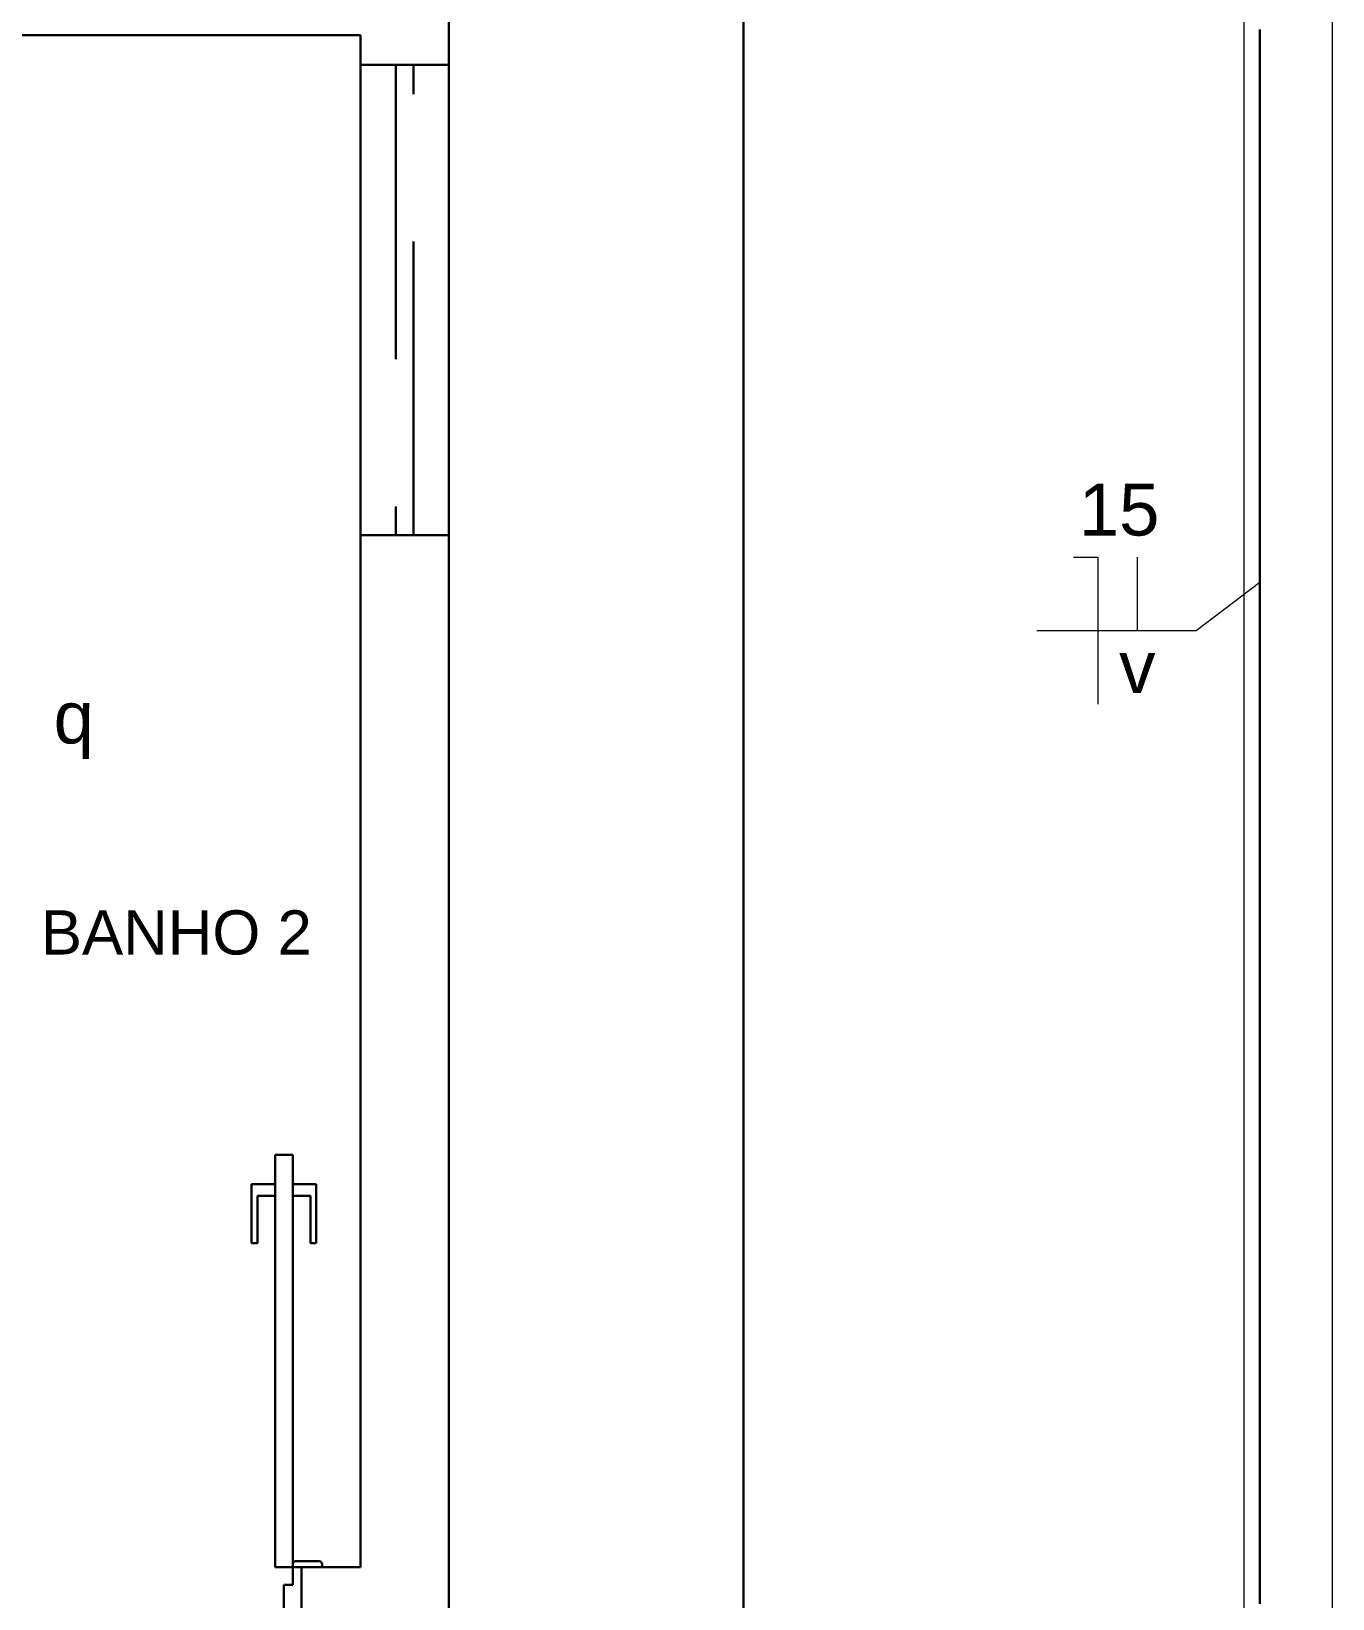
# Model space of a CAD drawing. Header units: millimetres. Extents: x 0 to 55.3, y 20.8 to 61.4.
# Drawn here: x 12.791 to 15, y 43.472 to 46.132 of the extents above; entities that cross this region are included whole.
import ezdxf

# ---------------------------------------------------------------- set-up
doc = ezdxf.new("R2010")
doc.units = ezdxf.units.MM
doc.linetypes.add('Dashed', pattern=[0.75, 0.5, -0.25])
for name, color, linetype, lineweight in [('ARQ_-_ALV_5', 1, 'Continuous', 30), ('ARQ_-_CALÇADA', 1, 'Continuous', 30), ('ARQ_-_JANELA_2', 2, 'Continuous', 30), ('ARQ_-_PORTA_2', 2, 'Continuous', 30), ('ARQ_-_TXT__15', 54, 'Continuous', 5), ('EL-Condutos', 4, 'Continuous', 30), ('EL-Fios', 2, 'Continuous', 20), ('EL-Textos_fios', 2, 'Continuous', 20), ('EL-Textos_pontos', 2, 'Continuous', 30), ('LOTE', 7, 'Continuous', 20)]:
    doc.layers.add(name, color=color, linetype=linetype, lineweight=lineweight)
doc.styles.add('Arial', font='Arial')
doc.styles.add('simplex', font='Arial')

msp = doc.modelspace()

# ---------------------------------------------------------------- linework, layer by layer
at = {"layer": 'ARQ_-_ALV_5'}
for p, q in [((13.500002, 46.075499), (13.500002, 48.925499)), ((13.350002, 46.125499), (11.950002, 46.125499)), ((13.350002, 46.075499), (13.350002, 46.125499)), ((13.350002, 46.075499), (13.350002, 45.275499)), ((13.500002, 45.275499), (13.500002, 46.075499)), ((13.350002, 43.525499), (13.350002, 45.276999)), ((13.500002, 42.650499), (13.500002, 45.276999)), ((13.250002, 43.525499), (13.350002, 43.525499)), ((13.250002, 43.525499), (13.250002, 43.375499))]:
    msp.add_line(p, q, dxfattribs=at)
at = {"layer": 'ARQ_-_CALÇADA', "flags": 128}
msp.add_lwpolyline([(0.150002, 35.725499), (1.000002, 35.725499), (1.000002, 48.425499), (11.300002, 48.425499), (11.300002, 49.425499), (14.000002, 49.425499), (14.000002, 34.475499), (14.850002, 34.475499)], dxfattribs=at)
at = {"layer": 'ARQ_-_JANELA_2', "linetype": 'Dashed'}
for p, q in [((13.350002, 46.075499), (13.500002, 46.075499)), ((13.410002, 46.075499), (13.410002, 45.275499)), ((13.440002, 45.275499), (13.440002, 46.075499)), ((13.350002, 45.276999), (13.500002, 45.276999))]:
    msp.add_line(p, q, dxfattribs=at)
at = {"layer": 'ARQ_-_PORTA_2'}
for p, q in [((13.235002, 44.225499), (13.205002, 44.225499)), ((13.205002, 43.525499), (13.205002, 44.225499)), ((13.235002, 44.225499), (13.235002, 43.525499)), ((13.165002, 44.075499), (13.165002, 44.175499)), ((13.165002, 44.175499), (13.205002, 44.175499)), ((13.275002, 44.175499), (13.235002, 44.175499)), ((13.275002, 44.075499), (13.275002, 44.175499)), ((13.205002, 44.155499), (13.175002, 44.155499)), ((13.175002, 44.155499), (13.175002, 44.075499)), ((13.235002, 44.155499), (13.265002, 44.155499)), ((13.265002, 44.155499), (13.265002, 44.075499)), ((13.175002, 44.075499), (13.165002, 44.075499)), ((13.265002, 44.075499), (13.275002, 44.075499)), ((13.235002, 43.525499), (13.205002, 43.525499)), ((13.235002, 43.525499), (13.235002, 43.530499)), ((13.235002, 43.525499), (13.235002, 43.495499)), ((13.250002, 43.525499), (13.235002, 43.525499)), ((13.240002, 43.535499), (13.280002, 43.535499)), ((13.285002, 43.530499), (13.285002, 43.525499)), ((13.235002, 43.495499), (13.220002, 43.495499)), ((13.220002, 43.495499), (13.220002, 43.375499))]:
    msp.add_line(p, q, dxfattribs=at)
for centre, start, end in [((13.240002, 43.530499), 90, 180), ((13.280002, 43.530499), 0, 90)]:
    msp.add_arc(centre, 0.005, start, end, dxfattribs=at)
at = {"layer": 'EL-Condutos', "linetype": 'Continuous', "flags": 128}
msp.add_lwpolyline([(14.876302, 43.46307), (14.876302, 43.472879), (14.876302, 43.48267), (14.876302, 43.492448), (14.876302, 43.502212), (14.876302, 43.511966), (14.876302, 43.521711), (14.876302, 43.53145), (14.876302, 43.541183), (14.876302, 43.550913), (14.876302, 43.560641), (14.876302, 43.570371), (14.876302, 43.580102), (14.876302, 43.589839), (14.876302, 43.599581), (14.876302, 43.608734), (14.876302, 43.617894), (14.876302, 43.627061), (14.876302, 43.636233), (14.876302, 43.64541), (14.876302, 43.654592), (14.876302, 43.663779), (14.876302, 43.67297), (14.876302, 43.682164), (14.876302, 43.691362), (14.876302, 43.700562), (14.876302, 43.709764), (14.876302, 43.718968), (14.876302, 43.728173), (14.876302, 43.737379), (14.876302, 43.746585), (14.876302, 43.755791), (14.876302, 43.764997), (14.876302, 43.774201), (14.876302, 43.783404), (14.876302, 43.792059), (14.876302, 43.800714), (14.876302, 43.809366), (14.876302, 43.818017), (14.876302, 43.826667), (14.876302, 43.835316), (14.876302, 43.843963), (14.876302, 43.85261), (14.876302, 43.861255), (14.876302, 43.8699), (14.876302, 43.878544), (14.876302, 43.887188), (14.876302, 43.895831), (14.876302, 43.904474), (14.876302, 43.913117), (14.876302, 43.92176), (14.876302, 43.930403), (14.876302, 43.939046), (14.876302, 43.947689), (14.876302, 43.956333), (14.876302, 43.964487), (14.876302, 43.972641), (14.876302, 43.980797), (14.876302, 43.988952), (14.876302, 43.997108), (14.876302, 44.005264), (14.876302, 44.01342), (14.876302, 44.021576), (14.876302, 44.029733), (14.876302, 44.03789), (14.876302, 44.046047), (14.876302, 44.054204), (14.876302, 44.062361), (14.876302, 44.070519), (14.876302, 44.078676), (14.876302, 44.086834), (14.876302, 44.094991), (14.876302, 44.103148), (14.876302, 44.111306), (14.876302, 44.119463), (14.876302, 44.127185), (14.876302, 44.134906), (14.876302, 44.142628), (14.876302, 44.15035), (14.876302, 44.158071), (14.876302, 44.165793), (14.876302, 44.173514), (14.876302, 44.181235), (14.876302, 44.188957), (14.876302, 44.196678), (14.876302, 44.204399), (14.876302, 44.21212), (14.876302, 44.219841), (14.876302, 44.227563), (14.876302, 44.235284), (14.876302, 44.243005), (14.876302, 44.250726), (14.876302, 44.258447), (14.876302, 44.266168), (14.876302, 44.273889), (14.876302, 44.28123), (14.876302, 44.288571), (14.876302, 44.295911), (14.876302, 44.303252), (14.876302, 44.310593), (14.876302, 44.317934), (14.876302, 44.325275), (14.876302, 44.332616), (14.876302, 44.339956), (14.876302, 44.347297), (14.876302, 44.354638), (14.876302, 44.361979), (14.876302, 44.36932), (14.876302, 44.376661), (14.876302, 44.384002), (14.876302, 44.391343), (14.876302, 44.398684), (14.876302, 44.406025), (14.876302, 44.413366), (14.876302, 44.420707), (14.876302, 44.427722), (14.876302, 44.434737), (14.876302, 44.441752), (14.876302, 44.448767), (14.876302, 44.455782), (14.876302, 44.462798), (14.876302, 44.469813), (14.876302, 44.476828), (14.876302, 44.483843), (14.876302, 44.490858), (14.876302, 44.497873), (14.876302, 44.504889), (14.876302, 44.511904), (14.876302, 44.518919), (14.876302, 44.525934), (14.876302, 44.532949), (14.876302, 44.539964), (14.876302, 44.54698), (14.876302, 44.553995), (14.876302, 44.56101), (14.876302, 44.567754), (14.876302, 44.574498), (14.876302, 44.581242), (14.876302, 44.587987), (14.876302, 44.594731), (14.876302, 44.601475), (14.876302, 44.608219), (14.876302, 44.614963), (14.876302, 44.621708), (14.876302, 44.628452), (14.876302, 44.635196), (14.876302, 44.64194), (14.876302, 44.648684), (14.876302, 44.655429), (14.876302, 44.662173), (14.876302, 44.668917), (14.876302, 44.675661), (14.876302, 44.682405), (14.876302, 44.68915), (14.876302, 44.695894), (14.876302, 44.702422), (14.876302, 44.70895), (14.876302, 44.715478), (14.876302, 44.722006), (14.876302, 44.728534), (14.876302, 44.735062), (14.876302, 44.74159), (14.876302, 44.748118), (14.876302, 44.754646), (14.876302, 44.761174), (14.876302, 44.767702), (14.876302, 44.77423), (14.876302, 44.780758), (14.876302, 44.787286), (14.876302, 44.793814), (14.876302, 44.800342), (14.876302, 44.80687), (14.876302, 44.813398), (14.876302, 44.819925), (14.876302, 44.826453), (14.876302, 44.83282), (14.876302, 44.839186), (14.876302, 44.845553), (14.876302, 44.851919), (14.876302, 44.858286), (14.876302, 44.864652), (14.876302, 44.871019), (14.876302, 44.877385), (14.876302, 44.883752), (14.876302, 44.890119), (14.876302, 44.896485), (14.876302, 44.902852), (14.876302, 44.909218), (14.876302, 44.915585), (14.876302, 44.921951), (14.876302, 44.928318), (14.876302, 44.934684), (14.876302, 44.941051), (14.876302, 44.947417), (14.876302, 44.953784), (14.876302, 44.960043), (14.876302, 44.966303), (14.876302, 44.972563), (14.876302, 44.978823), (14.876302, 44.985082), (14.876302, 44.991342), (14.876302, 44.997602), (14.876302, 45.003862), (14.876302, 45.010121), (14.876302, 45.016381), (14.876302, 45.022641), (14.876302, 45.028901), (14.876302, 45.035161), (14.876302, 45.04142), (14.876302, 45.04768), (14.876302, 45.05394), (14.876302, 45.0602), (14.876302, 45.066459), (14.876302, 45.072719), (14.876302, 45.078979), (14.876302, 45.085187), (14.876302, 45.091395), (14.876302, 45.097602), (14.876302, 45.10381), (14.876302, 45.110018), (14.876302, 45.116226), (14.876302, 45.122433), (14.876302, 45.128641), (14.876302, 45.134849), (14.876302, 45.141057), (14.876302, 45.147265), (14.876302, 45.153472), (14.876302, 45.15968), (14.876302, 45.165888), (14.876302, 45.172096), (14.876302, 45.178303), (14.876302, 45.184511), (14.876302, 45.190719), (14.876302, 45.196927), (14.876302, 45.203135), (14.876302, 45.209345), (14.876302, 45.215556), (14.876302, 45.221766), (14.876302, 45.227977), (14.876302, 45.234187), (14.876302, 45.240398), (14.876302, 45.246608), (14.876302, 45.252819), (14.876302, 45.259029), (14.876302, 45.26524), (14.876302, 45.27145), (14.876302, 45.277661), (14.876302, 45.283872), (14.876302, 45.290082), (14.876302, 45.296293), (14.876302, 45.302503), (14.876302, 45.308714), (14.876302, 45.314924), (14.876302, 45.321135), (14.876302, 45.327345), (14.876302, 45.333613), (14.876302, 45.339881), (14.876302, 45.346149), (14.876302, 45.352417), (14.876302, 45.358685), (14.876302, 45.364953), (14.876302, 45.371221), (14.876302, 45.37749), (14.876302, 45.383758), (14.876302, 45.390026), (14.876302, 45.396294), (14.876302, 45.402562), (14.876302, 45.40883), (14.876302, 45.415098), (14.876302, 45.421366), (14.876302, 45.427634), (14.876302, 45.433902), (14.876302, 45.44017), (14.876302, 45.446438), (14.876302, 45.452706), (14.876302, 45.459086), (14.876302, 45.465466), (14.876302, 45.471847), (14.876302, 45.478227), (14.876302, 45.484607), (14.876302, 45.490987), (14.876302, 45.497368), (14.876302, 45.503748), (14.876302, 45.510128), (14.876302, 45.516509), (14.876302, 45.522889), (14.876302, 45.529269), (14.876302, 45.535649), (14.876302, 45.54203), (14.876302, 45.54841), (14.876302, 45.55479), (14.876302, 45.56117), (14.876302, 45.567551), (14.876302, 45.573931), (14.876302, 45.580311), (14.876302, 45.586859), (14.876302, 45.593406), (14.876302, 45.599953), (14.876302, 45.6065), (14.876302, 45.613048), (14.876302, 45.619595), (14.876302, 45.626142), (14.876302, 45.632689), (14.876302, 45.639237), (14.876302, 45.645784), (14.876302, 45.652331), (14.876302, 45.658878), (14.876302, 45.665426), (14.876302, 45.671973), (14.876302, 45.67852), (14.876302, 45.685067), (14.876302, 45.691615), (14.876302, 45.698162), (14.876302, 45.704709), (14.876302, 45.711256), (14.876302, 45.718025), (14.876302, 45.724794), (14.876302, 45.731563), (14.876302, 45.738332), (14.876302, 45.745101), (14.876302, 45.75187), (14.876302, 45.758639), (14.876302, 45.765408), (14.876302, 45.772177), (14.876302, 45.778946), (14.876302, 45.785715), (14.876302, 45.792484), (14.876302, 45.799253), (14.876302, 45.806022), (14.876302, 45.812791), (14.876302, 45.81956), (14.876302, 45.826329), (14.876302, 45.833098), (14.876302, 45.839867), (14.876302, 45.846636), (14.876302, 45.853681), (14.876302, 45.860727), (14.876302, 45.867772), (14.876302, 45.874818), (14.876302, 45.881863), (14.876302, 45.888908), (14.876302, 45.895954), (14.876302, 45.902999), (14.876302, 45.910045), (14.876302, 45.91709), (14.876302, 45.924136), (14.876302, 45.931181), (14.876302, 45.938226), (14.876302, 45.945272), (14.876302, 45.952317), (14.876302, 45.959363), (14.876302, 45.966408), (14.876302, 45.973454), (14.876302, 45.980499), (14.876302, 45.987545), (14.876302, 45.994921), (14.876302, 46.002298), (14.876302, 46.009675), (14.876302, 46.017052), (14.876302, 46.024428), (14.876302, 46.031805), (14.876302, 46.039182), (14.876302, 46.046558), (14.876302, 46.053935), (14.876302, 46.061312), (14.876302, 46.068688), (14.876302, 46.076065), (14.876302, 46.083442), (14.876302, 46.090818), (14.876302, 46.098195), (14.876302, 46.105572), (14.876302, 46.112948), (14.876302, 46.120325), (14.876302, 46.127701), (14.876302, 46.135078)], dxfattribs=at)
at = {"layer": 'EL-Fios'}
for p, q in [((14.560352, 45.239949), (14.602002, 45.239949)), ((14.602002, 44.989949), (14.602002, 45.239949)), ((14.668552, 45.114949), (14.668552, 45.239949))]:
    msp.add_line(p, q, dxfattribs=at)
at = {"layer": 'EL-Textos_fios'}
for p, q in [((14.876302, 45.196899), (14.768152, 45.114949)), ((14.768152, 45.114949), (14.497852, 45.114949))]:
    msp.add_line(p, q, dxfattribs=at)
at = {"layer": 'LOTE'}
msp.add_line((15.000002, 29.075499), (15.000002, 54.075499), dxfattribs=at)
at = {"layer": 'LOTE', "color": 1}
msp.add_line((14.850002, 29.075499), (14.850002, 53.925499), dxfattribs=at)

# ---------------------------------------------------------------- texts
at = {"layer": 'ARQ_-_TXT__15', "color": 1, "insert": (13.037502, 44.564249), "char_height": 0.075, "width": 0.63, "attachment_point": 8, "line_spacing_factor": 0.798, "style": 'simplex'}
msp.add_mtext('BANHO 2', dxfattribs=at)
at = {"layer": 'EL-Textos_fios', "char_height": 0.08825, "attachment_point": 8, "line_spacing_factor": 0.798, "style": 'Arial'}
for s, insert, width in [('15', (14.637502, 45.275121), 0.2118), ('v', (14.668502, 45.009121), 0.1059)]:
    msp.add_mtext(s, dxfattribs=dict(at, insert=insert, width=width))
at = {"layer": 'EL-Textos_pontos', "insert": (12.863502, 44.896999), "char_height": 0.08825, "width": 0.1059, "attachment_point": 8, "line_spacing_factor": 0.798, "style": 'Arial'}
msp.add_mtext('q', dxfattribs=at)

doc.saveas('drawing.dxf')
